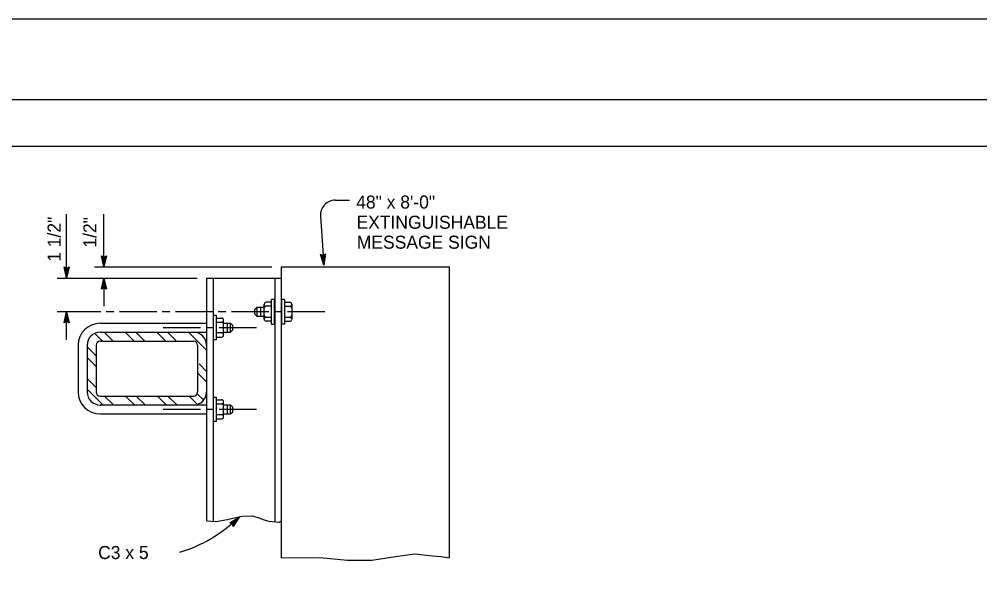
# Model space of a CAD drawing. Extents: x -894 to 866, y -472 to 714.
# Drawn here: x -86 to 428, y 418 to 714 of the extents above; entities that cross this region are included whole.
import ezdxf

# ---------------------------------------------------------------- set-up
doc = ezdxf.new("R2010")
doc.units = 0
for name, color, linetype in [('border_PLOTTING-ELEMENTS', 7, 'Continuous'), ('border_rw_22x34_Cut_Lines', 7, 'Continuous'), ('border_SHEET', 7, 'Continuous'), ('tcd_MISC', 7, 'Continuous'), ('tcd_SIGN-OVERHEAD', 7, 'Continuous'), ('tcd_SIGN-OVERHEAD-anno', 7, 'Continuous')]:
    doc.layers.add(name, color=color, linetype=linetype)

msp = doc.modelspace()

# ---------------------------------------------------------------- linework, layer by layer
at = {"layer": 'border_PLOTTING-ELEMENTS'}
for points in [[(-894.04, -472.44), (865.96, -472.44), (865.96, 713.56), (-894.04, 713.56)], [(-864.04, 670.56), (835.96, 670.56), (835.96, -429.44), (-864.04, -429.44)]]:
    msp.add_lwpolyline(points, close=True, dxfattribs=at)
at = {"layer": 'border_rw_22x34_Cut_Lines'}
msp.add_lwpolyline([(-864.04, 670.56), (835.96, 670.56), (835.96, -429.44), (-864.04, -429.44)], close=True, dxfattribs=at)
at = {"layer": 'border_SHEET'}
msp.add_line((-814.04, 645.56), (810.96, 645.56), dxfattribs=at)
at = {"layer": 'tcd_MISC'}
for p, q in [((-36.05, 541), (-40.85, 545.81)), ((-24.74, 541), (-29.54, 545.81)), ((-19.08, 541), (-23.88, 545.81)), ((-7.77, 541), (-12.57, 545.81)), ((-2.11, 541), (-6.91, 545.81)), ((14.06, 536.14), (4.4, 545.81)), ((-41.71, 541), (-45.87, 545.16)), ((-45.14, 533.11), (-49.94, 537.91)), ((-45.14, 527.46), (-49.94, 532.26)), ((14.06, 524.83), (10.06, 528.83)), ((-45.14, 516.14), (-49.94, 520.94)), ((14.06, 519.17), (9.26, 523.97)), ((-41.45, 506.81), (-49.94, 515.29)), ((-35.8, 506.81), (-40.6, 511.61)), ((-24.48, 506.81), (-29.28, 511.61)), ((-18.82, 506.81), (-23.62, 511.61)), ((-7.51, 506.81), (-12.31, 511.61)), ((-1.85, 506.81), (-6.65, 511.61)), ((9.14, 507.12), (4.66, 511.61)), ((12.51, 509.41), (9.05, 512.87))]:
    msp.add_line(p, q, dxfattribs=at)
at = {"layer": 'tcd_SIGN-OVERHEAD'}
for p, q in [((54.06, 580.8), (144.06, 580.8)), ((54.06, 580.8), (54.06, 574.8)), ((144.06, 580.8), (144.06, 424.81)), ((14.06, 574.8), (54.06, 574.8)), ((14.06, 574.8), (14.06, 444.81)), ((17.56, 574.8), (17.56, 444.5)), ((50.56, 574.8), (50.56, 444.28)), ((54.06, 574.8), (54.06, 444.81)), ((48.87, 561.88), (45.98, 561.88)), ((50.37, 563.37), (48.87, 563.37)), ((48.87, 550.17), (48.87, 563.37)), ((50.37, 550.17), (50.37, 563.37)), ((55.78, 563.37), (54.28, 563.37)), ((54.28, 563.37), (54.28, 550.17)), ((55.78, 563.37), (55.78, 550.17)), ((55.78, 561.83), (58.65, 561.83)), ((41.15, 559.1), (39.95, 557.9)), ((39.95, 555.5), (39.95, 557.9)), ((41.15, 554.3), (41.15, 559.1)), ((44.9, 559.1), (41.15, 559.1)), ((43.02, 559.1), (43.02, 554.3)), ((44.9, 552.77), (44.9, 560.81)), ((48.87, 559.71), (45.83, 559.71)), ((58.58, 559.65), (55.78, 559.65)), ((59.67, 560.77), (59.67, 552.74)), ((-42.94, 550.61), (14.06, 550.61)), ((17.81, 554.88), (19.31, 554.88)), ((17.81, 541.68), (17.81, 554.88)), ((19.31, 541.68), (19.31, 554.88)), ((19.31, 553.39), (22.12, 553.39)), ((19.31, 551.21), (22.26, 551.21)), ((23.19, 544.28), (23.19, 552.31)), ((23.19, 550.61), (26.95, 550.61)), ((25.07, 550.61), (25.07, 545.81)), ((26.95, 545.81), (26.95, 550.61)), ((26.95, 550.61), (28.15, 549.4)), ((41.15, 554.3), (39.95, 555.5)), ((44.9, 554.3), (41.15, 554.3)), ((48.87, 551.72), (45.92, 551.72)), ((45.99, 553.9), (48.87, 553.9)), ((55.78, 553.84), (58.74, 553.84)), ((55.78, 551.66), (58.6, 551.66)), ((-42.94, 545.81), (14.06, 545.81)), ((23.19, 545.81), (26.95, 545.81)), ((26.95, 545.81), (28.15, 547)), ((28.15, 547), (28.15, 549.4)), ((48.87, 550.17), (50.37, 550.17)), ((55.78, 550.17), (54.28, 550.17)), ((-42.94, 541), (7.06, 541)), ((19.31, 541.68), (17.81, 541.68)), ((22.1, 545.4), (19.31, 545.4)), ((19.31, 543.23), (22.17, 543.23)), ((-54.74, 538.81), (-54.74, 513.81)), ((-49.94, 538.81), (-49.94, 513.81)), ((-45.14, 538.81), (-45.14, 513.81)), ((9.26, 538.81), (9.26, 513.81)), ((-42.94, 511.61), (7.06, 511.61)), ((17.81, 511.08), (19.31, 511.08)), ((17.81, 497.88), (17.81, 511.08)), ((19.31, 497.88), (19.31, 511.08)), ((19.31, 509.59), (22.14, 509.59)), ((-42.94, 506.81), (14.06, 506.81)), ((19.31, 507.41), (22.29, 507.41)), ((23.22, 500.48), (23.22, 508.51)), ((23.22, 506.81), (26.97, 506.81)), ((25.1, 506.81), (25.1, 502.01)), ((26.97, 502.01), (26.97, 506.81)), ((26.97, 506.81), (28.17, 505.61)), ((28.17, 503.21), (28.17, 505.61)), ((-42.94, 502.01), (14.06, 502.01)), ((22.13, 501.6), (19.31, 501.6)), ((19.31, 499.43), (22.2, 499.43)), ((23.22, 502.01), (26.97, 502.01)), ((26.97, 502.01), (28.17, 503.21)), ((19.31, 497.88), (17.81, 497.88)), ((54.06, 444.81), (54.06, 424.81))]:
    msp.add_line(p, q, dxfattribs=at)
for points in [[(14.06, 444.81), (19.19, 444.36), (25.07, 445.39), (33.01, 447.14), (38.65, 447.38), (42.14, 446.42), (44.92, 445.31), (47.46, 444.6), (52.94, 444.04), (54.06, 444.81)], [(54.06, 424.81), (74.68, 425.16), (89.61, 423.62), (102.63, 423.62), (115.26, 425.54), (125.6, 427.07), (135.17, 425.92), (139.76, 425.54), (144.06, 424.81)]]:
    msp.add_lwpolyline(points, dxfattribs=at)
for centre, radius, start, end in [((45.99, 560.8), 1.09, 90.7224, 261.7875), ((58.58, 560.74), 1.09, 274.8048, 86.3828), ((46, 558.6), 1.09, 90.4996, 178.1024), ((58.58, 558.56), 1.09, 2.9268, 90.3985), ((-42.94, 538.8), 11.8, 90, 180), ((22.1, 550.11), 1.09, 1.8976, 89.5004), ((22.1, 552.3), 1.09, 278.2125, 89.2776), ((45.99, 554.99), 1.09, 182.9268, 270.3985), ((45.99, 552.81), 1.09, 94.8048, 266.3828), ((58.58, 554.94), 1.09, 270.4996, 358.1024), ((58.58, 552.75), 1.09, 270.7224, 81.7875), ((-42.94, 538.8), 7, 90, 180), ((7.06, 538.8), 7, 0, 90), ((22.1, 546.49), 1.09, 269.6015, 357.0732), ((-42.94, 538.8), 2.2, 90, 180), ((7.06, 538.8), 2.2, 0, 90), ((22.1, 544.31), 1.09, 273.6172, 85.1952), ((-42.94, 513.8), 11.8, 180, 270), ((-42.94, 513.8), 7, 180, 270), ((-42.94, 513.8), 2.2, 180, 270), ((7.06, 513.8), 7, 270, 0), ((7.06, 513.8), 2.2, 270, 0), ((22.13, 508.5), 1.09, 278.2125, 89.2776), ((22.12, 506.31), 1.09, 1.8976, 89.5004), ((22.13, 502.69), 1.09, 269.6015, 357.0732), ((22.13, 500.51), 1.09, 273.6172, 85.1952)]:
    msp.add_arc(centre, radius, start, end, dxfattribs=at)
at = {"layer": 'tcd_SIGN-OVERHEAD-anno'}
for p, q in [((83.03, 616.57), (90.64, 616.57)), ((-60.94, 574.8), (-60.94, 609.12)), ((-40.94, 580.8), (-40.94, 609.12)), ((75.05, 608.01), (76.88, 581.7)), ((-40.94, 580.8), (-42.27, 586.8)), ((-42.27, 586.8), (-42.27, 586.8)), ((-42.27, 586.8), (-40.94, 586)), ((-40.94, 586), (-39.6, 586.8)), ((-39.6, 586.8), (-40.94, 580.8)), ((-39.95, 586.59), (-40.93, 582.18)), ((-39.6, 586.8), (-39.6, 586.8)), ((76.88, 581.7), (75.14, 587.59)), ((75.14, 587.59), (75.14, 587.59)), ((75.14, 587.59), (76.52, 586.88)), ((76.78, 583.08), (75.51, 587.38)), ((76.69, 584.45), (75.87, 587.23)), ((76.6, 585.83), (76.25, 587.02)), ((76.52, 586.88), (77.8, 587.77)), ((76.79, 587.08), (76.6, 585.83)), ((77.12, 587.27), (76.69, 584.45)), ((77.46, 587.53), (76.79, 583.07)), ((77.8, 587.77), (76.88, 581.7)), ((77.8, 587.77), (77.8, 587.77)), ((-40.94, 582.2), (-41.91, 586.57)), ((-40.93, 583.57), (-41.56, 586.39)), ((-40.93, 584.95), (-41.2, 586.16)), ((-40.31, 586.35), (-40.93, 583.57)), ((-40.66, 586.18), (-40.93, 584.95)), ((76.88, 581.7), (76.88, 581.7)), ((-60.94, 574.8), (-62.27, 580.8)), ((-62.27, 580.8), (-62.27, 580.8)), ((-62.27, 580.8), (-60.94, 580)), ((-60.94, 576.2), (-61.91, 580.57)), ((-60.93, 577.57), (-61.56, 580.39)), ((-60.93, 578.95), (-61.2, 580.16)), ((-60.94, 580), (-59.6, 580.8)), ((-59.6, 580.8), (-60.94, 574.8)), ((-59.95, 580.59), (-60.93, 576.18)), ((-60.31, 580.35), (-60.93, 577.57)), ((-60.66, 580.18), (-60.93, 578.95)), ((-59.6, 580.8), (-59.6, 580.8)), ((-45.94, 580.8), (49.06, 580.8)), ((-40.94, 580.8), (-40.94, 580.8)), ((-65.94, 574.8), (9.06, 574.8)), ((-60.94, 574.8), (-60.94, 574.8)), ((-42.27, 568.8), (-40.94, 574.8)), ((-41.92, 569.02), (-40.94, 573.43)), ((-41.56, 569.25), (-40.94, 572.04)), ((-40.94, 574.8), (-40.94, 559.8)), ((-40.94, 574.8), (-40.94, 574.8)), ((-40.94, 574.8), (-39.61, 568.8)), ((-40.94, 572.04), (-40.31, 569.22)), ((-40.93, 573.41), (-39.96, 569.04)), ((-40.94, 569.6), (-42.27, 568.8)), ((-42.27, 568.8), (-42.27, 568.8)), ((-41.21, 569.43), (-40.94, 570.66)), ((-40.94, 570.66), (-40.67, 569.45)), ((-39.61, 568.8), (-40.94, 569.6)), ((-39.61, 568.8), (-39.61, 568.8)), ((-62.27, 550.79), (-60.94, 556.79)), ((-60.94, 556.79), (-60.94, 556.79)), ((-60.94, 556.79), (-59.61, 550.79)), ((-60.94, 541.79), (-60.94, 556.79)), ((-60.94, 551.59), (-62.27, 550.79)), ((-62.27, 550.79), (-62.27, 550.79)), ((-61.92, 551), (-60.94, 555.41)), ((-61.56, 551.24), (-60.94, 554.02)), ((-61.21, 551.41), (-60.94, 552.64)), ((-60.94, 554.02), (-60.31, 551.2)), ((-60.94, 552.64), (-60.67, 551.43)), ((-59.61, 550.79), (-60.94, 551.59)), ((-60.93, 555.39), (-59.96, 551.02)), ((-59.61, 550.79), (-59.61, 550.79)), ((26.47, 443.62), (31.7, 446.85)), ((27.98, 443.22), (26.47, 443.62)), ((26.47, 443.62), (26.47, 443.62)), ((26.88, 443.52), (30.72, 445.89)), ((27.29, 443.42), (29.72, 444.92)), ((27.66, 443.3), (28.73, 443.96)), ((28.34, 441.71), (27.98, 443.22)), ((28.73, 443.96), (28.06, 442.92)), ((29.72, 444.92), (28.14, 442.5)), ((30.71, 445.88), (28.25, 442.13)), ((31.7, 446.85), (28.34, 441.71)), ((31.7, 446.85), (31.7, 446.85)), ((28.34, 441.71), (28.34, 441.71))]:
    msp.add_line(p, q, dxfattribs=at)
for points in [[(-42.64, 556.79), (-65.94, 556.79)], [(-35.64, 556.79), (-39.64, 556.79)], [(-12.64, 556.79), (-32.64, 556.79)], [(-5.64, 556.79), (-9.64, 556.79)], [(17.36, 556.79), (-2.64, 556.79)], [(24.36, 556.79), (20.36, 556.79)], [(47.36, 556.79), (27.36, 556.79)], [(54.36, 556.79), (50.36, 556.79)], [(77.36, 556.79), (57.36, 556.79)], [(10.86, 548.15), (-9.14, 548.15)], [(17.86, 548.15), (13.86, 548.15)], [(40.86, 548.15), (20.86, 548.15)], [(10.86, 504.37), (-9.14, 504.37)], [(17.86, 504.37), (13.86, 504.37)], [(40.86, 504.37), (20.86, 504.37)]]:
    msp.add_lwpolyline(points, dxfattribs=at)
msp.add_arc((83.03, 608.57), 8, 90, 183.9709, dxfattribs=at)
msp.add_ellipse((-1.2, 483.47), major_axis=(43.79, 46.98), ratio=0.765228, start_param=4.040346, end_param=4.644571, dxfattribs=at)

# ---------------------------------------------------------------- texts
for s, p in [('48" x 8\'-0"', (94.21, 612.07)), ('EXTINGUISHABLE', (94.38, 601.25)), ('MESSAGE SIGN', (94.54, 590.56)), ('C3 x 5', (-44.01, 424.24))]:
    msp.add_text(s, height=7, dxfattribs=at).set_placement(p)
for s, p in [('1 1/2"', (-64.08, 583.57)), ('1/2"', (-44.91, 591.15))]:
    msp.add_text(s, height=7, rotation=90, dxfattribs=at).set_placement(p)

doc.saveas('drawing.dxf')
